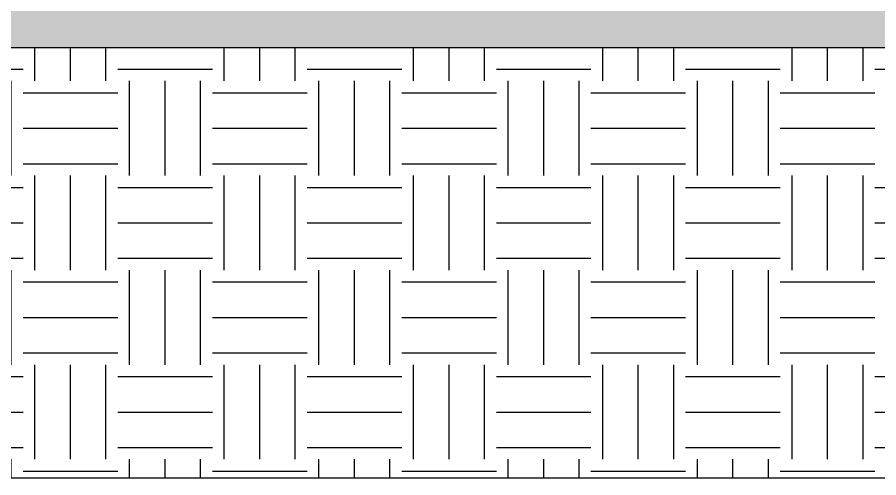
# Model space of a CAD drawing. Header units: metres. Extents: x 258817 to 259192, y 1878716 to 1878911.
# Drawn here: x 259062.576 to 259064.852, y 1878808.17 to 1878809.387 of the extents above; entities that cross this region are included whole.
import ezdxf

# ---------------------------------------------------------------- set-up
doc = ezdxf.new("R2010")
doc.units = ezdxf.units.M
doc.header["$MEASUREMENT"] = 0
doc.layers.add('SectionCutEdges', color=1, linetype='Continuous')
doc.layers.add('Vistas', color=7, linetype='Continuous')

msp = doc.modelspace()

# ---------------------------------------------------------------- hatches: boundary and pattern name
at = {"layer": 'Vistas'}
h = msp.add_hatch(color=256, dxfattribs=at)
h.dxf.hatch_style = 1
h.paths.add_polyline_path([(259067.88507, 1878809.4069), (259065.99408, 1878809.4069), (259064.97507, 1878809.4069), (259060.03507, 1878809.4069), (259060.03507, 1878809.3069), (259061.86507, 1878809.3069), (259062.01507, 1878809.3069), (259067.88507, 1878809.3069)])
h = msp.add_hatch(dxfattribs=at)
h.set_pattern_fill('EARTH', color=256)
h.set_pattern_definition([(0, (14.0914, 0), (0.25, 0.25), [0.25, -0.25]), (0, (14.0914, 0.09375), (0.25, 0.25), [0.25, -0.25]), (0, (14.0914, 0.1875), (0.25, 0.25), [0.25, -0.25]), (90, (14.12265, 0.21875), (-0.25, 0.25), [0.25, -0.25]), (90, (14.2164, 0.21875), (-0.25, 0.25), [0.25, -0.25]), (90, (14.31015, 0.21875), (-0.25, 0.25), [0.25, -0.25])])
edge = h.paths.add_edge_path()
edge.add_spline(control_points=[(259070.99566, 1878809.1993), (259070.73642, 1878809.18129), (259070.17744, 1878809.1484), (259069.15164, 1878809.36807), (259068.36813, 1878809.33023), (259067.88507, 1878809.3069)], knot_values=[0, 0, 0, 0, 0.7760638, 1.6743677, 3.1186306, 3.1186306, 3.1186306, 3.1186306], degree=3, periodic=0)
edge.add_line((259067.88507, 1878809.3069), (259060.03507, 1878809.3069))
edge.add_spline(control_points=[(259060.03507, 1878809.3069), (259059.68733, 1878809.31698), (259058.97145, 1878809.33773), (259058.25907, 1878809.26349), (259057.89274, 1878809.22532)], knot_values=[0, 0, 0, 0, 1.0424181, 2.145988, 2.145988, 2.145988, 2.145988], degree=3, periodic=0)
edge.add_line((259057.89274, 1878809.22532), (259057.89274, 1878808.17016))
edge.add_line((259057.89274, 1878808.17016), (259070.99566, 1878808.17016))
edge.add_line((259070.99566, 1878808.17016), (259070.99566, 1878809.1993))

# ---------------------------------------------------------------- linework, layer by layer
at = {"layer": 'SectionCutEdges'}
msp.add_line((259067.88507, 1878809.3069), (259062.01507, 1878809.3069), dxfattribs=at)
at = {"layer": 'Vistas'}
msp.add_lwpolyline([(259057.89274, 1878809.22532), (259057.89274, 1878808.17016), (259070.99566, 1878808.17016), (259070.99566, 1878809.1993)], dxfattribs=at)

doc.saveas('drawing.dxf')
